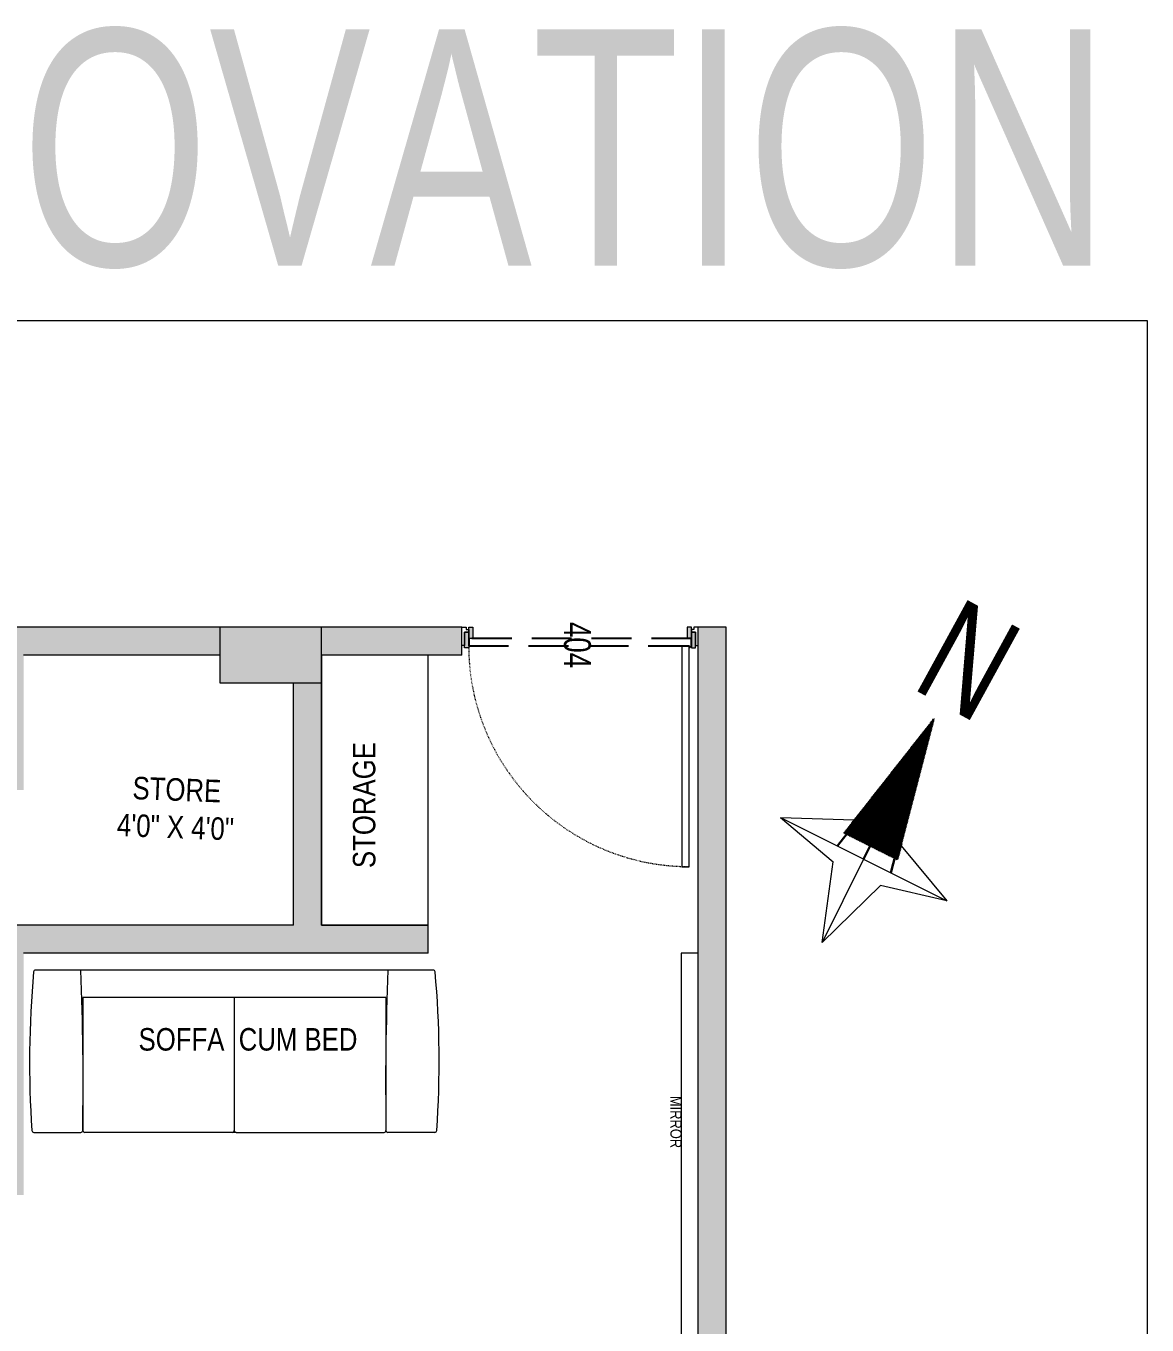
# Model space of a CAD drawing. Header units: inches. Extents: x 5190 to 13977, y 21300 to 43633.
# Drawn here: x 8764.5 to 8964, y 21923.4 to 22154.4 of the extents above; entities that cross this region are included whole.
import ezdxf

# ---------------------------------------------------------------- set-up
doc = ezdxf.new("R2010")
doc.units = ezdxf.units.IN
doc.header["$LTSCALE"] = 3
doc.header["$MEASUREMENT"] = 0
doc.linetypes.add('DASHED2', pattern=[0.375, 0.25, -0.125])
doc.linetypes.add('DOT2', pattern=[0.125, 0, -0.125])
for name, color, linetype, lineweight in [('A_DOOR', 135, 'Continuous', 18), ('A_FURNITURE', 251, 'Continuous', 9), ('A_TEXT', 7, 'Continuous', 18), ('A_WALL HATCH', 8, 'Continuous', 15), ('GLINE', 7, 'Continuous', 20), ('I_FURNITURE', 34, 'Continuous', 9), ('tex', 7, 'Continuous', 20), ('wall', 7, 'Continuous', 30)]:
    doc.layers.add(name, color=color, linetype=linetype, lineweight=lineweight)
doc.styles.add('ARIAL', font='ARIALN.TTF')
doc.styles.add('style1', font='swisscl.ttf', dxfattribs={"height": 4})
doc.styles.add('style3', font='swisscl.ttf', dxfattribs={"height": 2})
pattern_1 = [(108.4349488, (9313.46377, 15053.85912), (-0.1211275374, -0.0403758458), [])]

# ---------------------------------------------------------------- blocks, each defined once
blk = doc.blocks.new('3 SEATER SOFA')
at = {"layer": 'A_FURNITURE'}
for p, q in [((89110.6, 4287.2), (89110.6, 2560.3)), ((89815.3, 4294.7), (89815.3, 4090.8)), ((89229.5, 4082.3), (89229.5, 2765.2)), ((89229.5, 4082.3), (89806.8, 4082.3)), ((89229.5, 4082.3), (89806.8, 4082.3)), ((89229.5, 4082.3), (89806.8, 4082.3)), ((89815.3, 3431.7), (89815.3, 4073.8)), ((89229.5, 3423.2), (89806.8, 3423.2)), ((89815.3, 3431.7), (89815.3, 3414.7)), ((89815.3, 3414.7), (89815.3, 2773.7)), ((89229.5, 2765.2), (89806.8, 2765.2)), ((89815.3, 2552.8), (89815.3, 2756.7))]:
    blk.add_line(p, q, dxfattribs=at)
for centre, radius, start, end in [((89119.1, 4287.2), 8.49, 95.1841, 180), ((89510.4, -25.9), 4339.2, 86.0757, 95.1841), ((89806.8, 4294.7), 8.49, 0, 86.0757), ((89608.2, 16340.7), 12260, 267.6742, 270.92842), ((89806.8, 4090.8), 8.49, 270, 0), ((89806.8, 4090.8), 8.49, 270, 0), ((89806.8, 4073.8), 8.49, 0, 90), ((89805.1, 3433.4), 10.3, 279.5267, 350.4733), ((89805.1, 3433.4), 10.3, 279.5267, 350.4733), ((89806.8, 3414.7), 8.49, 0, 90), ((89805.1, 3413), 10.3, 9.5267, 80.4733), ((89608.2, -9493.3), 12260, 89.07158, 92.3258), ((89805.1, 2775.4), 10.3, 279.5267, 350.4733), ((89806.8, 2756.7), 8.49, 0, 90), ((89119.1, 2560.3), 8.49, 180, 264.8159), ((89510.4, 6873.3), 4339.2, 264.8159, 273.9243), ((89806.8, 2552.8), 8.49, 273.9243, 0)]:
    blk.add_arc(centre, radius, start, end, dxfattribs=at)
blk = doc.blocks.new('*U43')
at = {"layer": 'A_DOOR'}
h = blk.add_hatch(color=254, dxfattribs=at)
h.paths.add_polyline_path([(32, 0), (52, 0), (52, 55), (32, 55)])
h.paths.add_polyline_path([(12, 24), (32, 24), (32, 100), (12, 100)])
h = blk.add_hatch(color=254, dxfattribs=at)
h.paths.add_polyline_path([(1098.8, 0), (1078.8, 0), (1078.8, 55), (1098.8, 55)])
h.paths.add_polyline_path([(1118.8, 24), (1098.8, 24), (1098.8, 100), (1118.8, 100)])
for points in [[(42, 90), (77, 90), (77, 1147.3), (42, 1147.3)], [(12, 24), (32, 24), (32, 100), (12, 100)], [(1118.8, 24), (1098.8, 24), (1098.8, 100), (1118.8, 100)], [(32, 0), (52, 0), (52, 55), (32, 55)], [(1098.8, 0), (1078.8, 0), (1078.8, 55), (1098.8, 55)]]:
    blk.add_lwpolyline(points, close=True, dxfattribs=at)
at = {"layer": 'A_DOOR', "color": 253}
for points in [[(12, 88), (0, 88), (0, 0), (20, 0), (20, 12), (32, 12), (32, 24), (12, 24)], [(1118.8, 88), (1130.8, 88), (1130.8, 0), (1110.8, 0), (1110.8, 12), (1098.8, 12), (1098.8, 24), (1118.8, 24)]]:
    blk.add_lwpolyline(points, close=True, dxfattribs=at)
at = {"layer": 'A_DOOR', "color": 33, "linetype": 'DASHED2', "lineweight": 25, "ltscale": 255}
blk.add_lwpolyline([(32, 90), (32, 55), (1098.8, 55), (1098.8, 90)], close=True, dxfattribs=at)
at = {"layer": 'A_DOOR', "color": 253}
for radius in [5, 2]:
    blk.add_circle((37, 95), radius, dxfattribs=at)
at = {"layer": 'A_DOOR', "color": 33, "linetype": 'DOT2', "lineweight": 13, "ltscale": 10}
blk.add_arc((42, 90), 1056.8, 0, 90, dxfattribs=at)

msp = doc.modelspace()

# ---------------------------------------------------------------- hatches: boundary and pattern name
at = {"layer": 'A_WALL HATCH', "ltscale": 3, "transparency": 33554687}
h = msp.add_hatch(color=256, dxfattribs=at)
h.dxf.hatch_style = 1
h.paths.add_polyline_path([(8884.11, 21744.48), (8889.11, 21744.48), (8889.11, 22047.48), (8884.11, 22047.48)])
h.paths.add_polyline_path([(8759.11, 21946.48), (8764.11, 21946.48), (8764.11, 21989.48), (8836.11, 21989.48), (8836.11, 21994.48), (8817.11, 21994.48), (8817.11, 22037.48), (8812.11, 22037.48), (8812.11, 21994.48), (8759.11, 21994.48)])
h.paths.add_polyline_path([(8799.11, 22037.48), (8817.11, 22037.48), (8817.11, 22042.48), (8817.11, 22047.48), (8799.11, 22047.48)])
h.paths.add_polyline_path([(8817.11, 22042.48), (8842.11, 22042.48), (8842.11, 22047.48), (8817.11, 22047.48)])
h.paths.add_polyline_path([(8658.11, 22042.48), (8759.11, 22042.48), (8759.11, 22018.48), (8764.11, 22018.48), (8764.11, 22042.48), (8799.11, 22042.48), (8799.11, 22047.48), (8658.11, 22047.48)])
h.paths.add_polyline_path([(8634.11, 22037.48), (8658.11, 22037.48), (8658.11, 22042.48), (8658.11, 22047.48), (8634.11, 22047.48)])
h.paths.add_polyline_path([(8528.11, 21905.48), (8516.61, 21905.48), (8516.61, 21900.48), (8535.11, 21900.48), (8551.11, 21900.48), (8551.11, 21903.75), (8551.11, 21905.48), (8533.11, 21905.48), (8533.11, 21922.48), (8533.11, 21977.48), (8536.11, 21977.48), (8581.11, 21977.48), (8581.11, 21900.48), (8639.11, 21900.48), (8639.11, 21905.48), (8635.84, 21905.48), (8586.11, 21905.48), (8586.11, 21922.48), (8586.11, 21977.48), (8589.11, 21977.48), (8634.11, 21977.48), (8634.11, 21935.48), (8639.11, 21935.48), (8639.11, 21982.48), (8528.11, 21982.48)])
h.paths.add_polyline_path([(8506.61, 21881.48), (8516.61, 21881.48), (8516.61, 21900.48), (8516.61, 21905.48), (8506.61, 21905.48)])
h.paths.add_polyline_path([(8509.11, 21773.48), (8514.11, 21773.48), (8514.11, 21881.48), (8509.11, 21881.48)])
h.paths.add_polyline_path([(8506.61, 21751.48), (8516.61, 21751.48), (8516.61, 21773.48), (8514.11, 21773.48), (8506.61, 21773.48)])
h.paths.add_polyline_path([(8509.11, 21727.48), (8539.36, 21727.48), (8539.36, 21756.48), (8516.61, 21756.48), (8516.61, 21751.48), (8534.36, 21751.48), (8534.36, 21732.48), (8514.11, 21732.48), (8514.11, 21751.48), (8509.11, 21751.48)])
h.paths.add_polyline_path([(8634.11, 21722.48), (8644.11, 21722.48), (8644.11, 21740.48), (8634.11, 21740.48)])
h.paths.add_polyline_path([(8634.11, 21698.48), (8644.11, 21698.48), (8644.11, 21722.48), (8634.11, 21722.48)])
h.paths.add_polyline_path([(8611.36, 21751.48), (8634.11, 21751.48), (8634.11, 21740.48), (8639.11, 21740.48), (8639.11, 21842.48), (8634.11, 21842.48), (8634.11, 21756.48), (8631.11, 21756.48), (8611.36, 21756.48)])
h.paths.add_polyline_path([(8634.11, 21842.48), (8639.11, 21842.48), (8644.11, 21842.48), (8644.11, 21864.48), (8634.11, 21864.48)])
h.paths.add_polyline_path([(8680.11, 21849.22), (8680.11, 21847.48), (8754.11, 21847.48), (8754.11, 21852.48), (8680.11, 21852.48)])
h.paths.add_polyline_path([(8754.11, 21829.48), (8764.11, 21829.48), (8764.11, 21852.48), (8754.11, 21852.48), (8754.11, 21847.48)])
h.paths.add_polyline_path([(8759.11, 21798.5), (8759.11, 21740.48), (8764.11, 21740.48), (8764.11, 21829.48), (8759.11, 21829.48)])
h.paths.add_polyline_path([(8754.11, 21698.48), (8764.11, 21698.48), (8764.11, 21722.48), (8754.11, 21722.48), (8754.11, 21708.48)])
h.paths.add_polyline_path([(8754.11, 21726.5), (8754.11, 21722.48), (8764.11, 21722.48), (8764.11, 21740.48), (8759.11, 21740.48), (8754.11, 21740.48)])
at = {"layer": 'wall', "ltscale": 5}
h = msp.add_hatch(dxfattribs=at)
h.set_pattern_fill('ANSI31', color=256, scale=1.021437, angle=783.4349, style=0)
h.set_pattern_definition(pattern_1)
h.paths.add_polyline_path([(8910.06, 22010.86), (8914.74, 22008.52), (8926.11, 22031.26)])
h = msp.add_hatch(dxfattribs=at)
h.set_pattern_fill('ANSI31', color=256, scale=1.021437, angle=783.4349, style=0)
h.set_pattern_definition(pattern_1)
h.paths.add_polyline_path([(8926.11, 22031.26), (8914.74, 22008.52), (8919.59, 22006.09)])

# ---------------------------------------------------------------- linework, layer by layer
at = {"layer": 'A_FURNITURE', "ltscale": 3}
for points in [[(8817.11, 21994.48), (8836.11, 21994.48), (8836.11, 22042.48), (8817.11, 22042.48)], [(8884.11, 21989.48), (8881.11, 21989.48), (8881.11, 21917.48), (8884.11, 21917.48)]]:
    msp.add_lwpolyline(points, close=True, dxfattribs=at)
at = {"layer": 'GLINE', "ltscale": 3}
for p, q in [((8842.11, 22047.48), (8634.11, 22047.48)), ((8799.11, 22037.48), (8799.11, 22047.48)), ((8817.11, 21994.48), (8817.11, 22047.48)), ((8842.11, 22042.48), (8842.11, 22047.48)), ((8889.11, 22047.48), (8884.11, 22047.48)), ((8884.11, 21744.48), (8884.11, 22047.48)), ((8889.11, 21744.48), (8889.11, 22047.48)), ((8799.11, 22042.48), (8764.11, 22042.48)), ((8842.11, 22042.48), (8817.11, 22042.48)), ((8817.11, 22037.48), (8799.11, 22037.48)), ((8812.11, 21994.48), (8812.11, 22037.48)), ((8812.11, 21994.48), (8759.11, 21994.48)), ((8836.11, 21994.48), (8817.11, 21994.48)), ((8836.11, 21989.48), (8836.11, 21994.48)), ((8836.11, 21989.48), (8764.11, 21989.48))]:
    msp.add_line(p, q, dxfattribs=at)
msp.add_lwpolyline([(8964, 21678), (8413, 21678), (8413, 22102), (8964, 22102)], close=True, dxfattribs=at)
at = {"layer": 'tex', "ltscale": 5}
for p, q in [((8898.77, 22013.61), (8911.87, 22013.17)), ((8898.77, 22013.61), (8908.14, 22005.71)), ((8898.77, 22013.61), (8928.39, 21998.8)), ((8920.23, 22008.56), (8928.39, 21998.8)), ((8913.58, 22006.21), (8906.18, 21991.4)), ((8906.18, 21991.4), (8908.14, 22005.71)), ((8916.56, 22001.51), (8906.18, 21991.4)), ((8928.39, 21998.8), (8916.56, 22001.51))]:
    msp.add_line(p, q, dxfattribs=at)
at = {"layer": 'wall', "ltscale": 5}
for p, q in [((8924.95, 22028.95), (8908.9, 22008.55)), ((8924.95, 22028.95), (8913.58, 22006.21)), ((8918.43, 22003.78), (8924.95, 22028.95))]:
    msp.add_line(p, q, dxfattribs=at)

# ---------------------------------------------------------------- block references
at = {"layer": 'A_DOOR', "xscale": 0.03714285714256512, "yscale": 0.03714285714256512, "zscale": 0.03714285714256512, "rotation": 180}
msp.add_blockref('*U43', (8884.11, 22047.48), dxfattribs=at)
at = {"layer": 'I_FURNITURE', "xscale": 0.04096385542232631, "yscale": 0.04096385542232631, "zscale": 0.04096385542232631, "rotation": 270}
msp.add_blockref('3 SEATER SOFA', (8661.36, 25636.8), dxfattribs=at)

# ---------------------------------------------------------------- texts
at = {"layer": 'A_TEXT', "width": 53.563, "attachment_point": 1, "style": 'ARIAL'}
for s, insert, char_height, rotation in [('\\pxqc;STORAGE', (8822.69, 21989.04), 4, 90), ('\\pxqc;STORE\\P4\'0" X 4\'0"', (8764.7, 22021.61), 4, 357.8048), ('\\pxqc;SOFFA  CUM BED', (8777.25, 21976.16), 4, 360), ('MIRROR', (8881.19, 21964.1), 2, 270)]:
    msp.add_mtext(s, dxfattribs=dict(at, insert=insert, char_height=char_height, rotation=rotation))
at = {"layer": 'tex', "color": 1, "ltscale": 5, "style": 'style1'}
msp.add_text('CURRENT RENOVATION ', height=42, dxfattribs=at).set_placement((8450.44, 22111.75))
at = {"layer": 'tex', "style": 'style3'}
msp.add_text('N', height=18.53, rotation=151.3107, dxfattribs=at).set_placement((8942.73, 22046.44))
at = {"layer": 'tex', "ltscale": 5, "style": 'style1'}
msp.add_text('404', height=4.8, rotation=270, dxfattribs=at).set_placement((8860.24, 22048.39))

doc.saveas('drawing.dxf')
